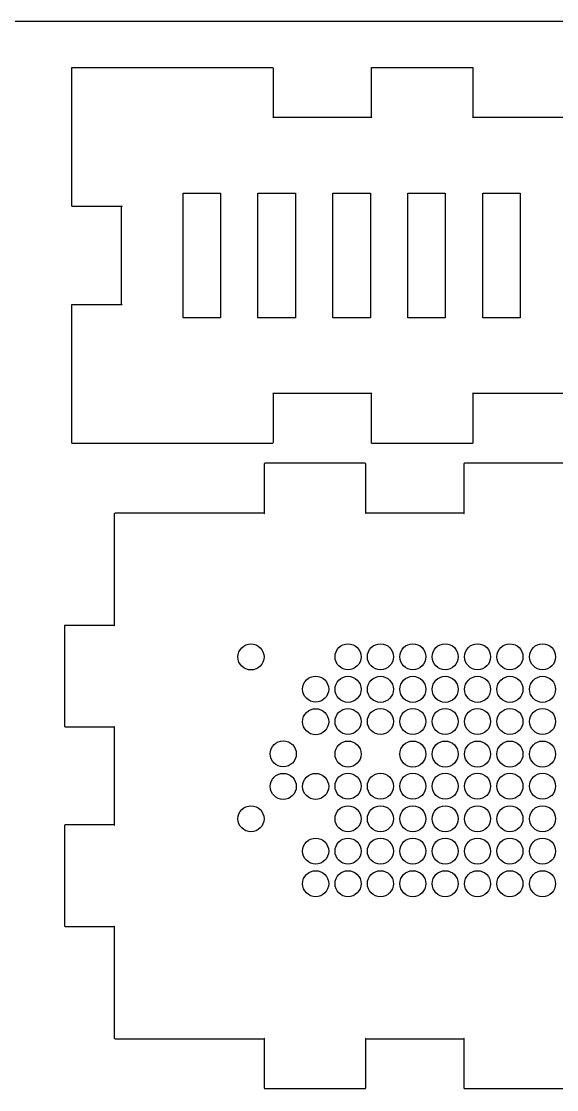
# Model space of a CAD drawing. Extents: x -34 to 366, y 525 to 825.
# Drawn here: x 184.9 to 227.8, y 739.5 to 825.1 of the extents above; entities that cross this region are included whole.
import ezdxf

# ---------------------------------------------------------------- set-up
doc = ezdxf.new("R2010")
doc.units = 0
doc.header["$MEASUREMENT"] = 0
doc.layers.add('CUT', color=30, linetype='CONTINUOUS')
doc.layers.add('ETCH', color=96, linetype='CONTINUOUS')

msp = doc.modelspace()

# ---------------------------------------------------------------- linework, layer by layer
at = {"layer": 'CUT', "color": 0}
for p, q in [((188.972, 821.364), (188.993, 821.401)), ((188.972, 821.352), (188.972, 821.364)), ((188.972, 817.353), (188.972, 821.352)), ((188.993, 821.401), (189.03, 821.422)), ((189.03, 821.422), (189.042, 821.422)), ((189.042, 821.422), (193.041, 821.422)), ((193.041, 821.422), (205.043, 821.422)), ((205.043, 821.422), (205.055, 821.422)), ((205.055, 821.422), (205.092, 821.401)), ((205.092, 821.401), (205.112, 821.364)), ((205.112, 821.364), (205.112, 821.352)), ((205.112, 821.352), (205.112, 817.421)), ((212.972, 821.364), (212.993, 821.401)), ((212.972, 821.352), (212.972, 821.364)), ((212.972, 817.421), (212.972, 821.352)), ((212.993, 821.401), (213.03, 821.422)), ((213.03, 821.422), (213.042, 821.422)), ((213.042, 821.422), (221.042, 821.422)), ((221.042, 821.422), (221.054, 821.422)), ((221.054, 821.422), (221.092, 821.401)), ((221.092, 821.401), (221.113, 821.364)), ((221.113, 821.364), (221.113, 821.352)), ((221.113, 821.352), (221.113, 817.421)), ((188.972, 810.352), (188.972, 817.353)), ((205.083, 817.412), (205.105, 817.421)), ((205.087, 817.397), (205.083, 817.412)), ((205.102, 817.392), (205.087, 817.397)), ((205.112, 817.414), (205.102, 817.392)), ((205.105, 817.421), (205.112, 817.421)), ((205.112, 817.421), (205.112, 817.414)), ((205.112, 817.421), (212.972, 817.421)), ((212.972, 817.421), (212.98, 817.421)), ((212.972, 817.414), (212.972, 817.421)), ((212.983, 817.392), (212.972, 817.414)), ((212.98, 817.421), (213.002, 817.412)), ((212.999, 817.397), (212.983, 817.392)), ((213.002, 817.412), (212.999, 817.397)), ((221.083, 817.412), (221.106, 817.421)), ((221.086, 817.397), (221.083, 817.412)), ((221.103, 817.392), (221.086, 817.397)), ((221.113, 817.414), (221.103, 817.392)), ((221.106, 817.421), (221.113, 817.421)), ((221.113, 817.421), (221.113, 817.414)), ((221.113, 817.421), (228.973, 817.421)), ((188.972, 810.34), (188.972, 810.352)), ((188.993, 810.302), (188.972, 810.34)), ((189.03, 810.282), (188.993, 810.302)), ((189.042, 810.282), (189.03, 810.282)), ((192.973, 810.282), (189.042, 810.282)), ((192.973, 810.29), (192.984, 810.312)), ((192.973, 810.282), (192.973, 810.29)), ((192.973, 802.421), (192.973, 810.282)), ((192.981, 810.282), (192.973, 810.282)), ((193.003, 810.293), (192.981, 810.282)), ((192.984, 810.312), (192.999, 810.309)), ((192.999, 810.309), (193.003, 810.293)), ((188.972, 802.365), (188.993, 802.402)), ((188.972, 802.351), (188.972, 802.365)), ((188.972, 795.352), (188.972, 802.351)), ((188.993, 802.402), (189.03, 802.421)), ((189.03, 802.421), (189.042, 802.421)), ((189.042, 802.421), (192.973, 802.421)), ((192.973, 802.421), (192.981, 802.421)), ((192.973, 802.415), (192.973, 802.421)), ((192.984, 802.392), (192.973, 802.415)), ((192.981, 802.421), (193.003, 802.412)), ((192.999, 802.395), (192.984, 802.392)), ((193.003, 802.412), (192.999, 802.395)), ((188.972, 791.352), (188.972, 795.352)), ((205.083, 795.293), (205.087, 795.309)), ((205.105, 795.282), (205.083, 795.293)), ((205.087, 795.309), (205.102, 795.312)), ((205.102, 795.312), (205.112, 795.29)), ((205.112, 795.282), (205.105, 795.282)), ((205.112, 795.29), (205.112, 795.282)), ((212.972, 795.282), (205.112, 795.282)), ((205.112, 795.282), (205.112, 791.352)), ((212.972, 795.29), (212.983, 795.312)), ((212.972, 795.282), (212.972, 795.29)), ((212.972, 791.352), (212.972, 795.282)), ((212.98, 795.282), (212.972, 795.282)), ((213.002, 795.293), (212.98, 795.282)), ((212.983, 795.312), (212.999, 795.309)), ((212.999, 795.309), (213.002, 795.293)), ((221.083, 795.293), (221.086, 795.309)), ((221.106, 795.282), (221.083, 795.293)), ((221.086, 795.309), (221.103, 795.312)), ((221.103, 795.312), (221.113, 795.29)), ((221.113, 795.282), (221.106, 795.282)), ((221.113, 795.29), (221.113, 795.282)), ((228.973, 795.282), (221.113, 795.282)), ((221.113, 795.282), (221.113, 791.352)), ((188.972, 791.339), (188.972, 791.352)), ((188.993, 791.302), (188.972, 791.339)), ((205.112, 791.339), (205.092, 791.302)), ((205.112, 791.352), (205.112, 791.339)), ((212.972, 791.339), (212.972, 791.352)), ((212.993, 791.302), (212.972, 791.339)), ((221.113, 791.339), (221.092, 791.302)), ((221.113, 791.352), (221.113, 791.339)), ((189.03, 791.281), (188.993, 791.302)), ((189.042, 791.281), (189.03, 791.281)), ((193.041, 791.281), (189.042, 791.281)), ((205.043, 791.281), (193.041, 791.281)), ((205.055, 791.281), (205.043, 791.281)), ((205.092, 791.302), (205.055, 791.281)), ((213.03, 791.281), (212.993, 791.302)), ((213.042, 791.281), (213.03, 791.281)), ((221.042, 791.281), (213.042, 791.281)), ((221.054, 791.281), (221.042, 791.281)), ((221.092, 791.302), (221.054, 791.281)), ((204.403, 789.671), (204.382, 789.634)), ((204.382, 789.634), (204.382, 789.621)), ((204.382, 789.621), (204.382, 785.691)), ((204.44, 789.691), (204.403, 789.671)), ((204.452, 789.691), (204.44, 789.691)), ((212.451, 789.691), (204.452, 789.691)), ((212.464, 789.691), (212.451, 789.691)), ((212.501, 789.671), (212.464, 789.691)), ((212.522, 789.634), (212.501, 789.671)), ((212.522, 789.621), (212.522, 789.634)), ((212.522, 785.691), (212.522, 789.621)), ((220.403, 789.671), (220.382, 789.634)), ((220.382, 789.634), (220.382, 789.621)), ((220.382, 789.621), (220.382, 785.691)), ((220.44, 789.691), (220.403, 789.671)), ((220.452, 789.691), (220.44, 789.691)), ((228.452, 789.691), (220.452, 789.691)), ((192.402, 785.671), (192.382, 785.634)), ((192.382, 785.634), (192.382, 785.621)), ((192.382, 785.621), (192.382, 776.691)), ((192.44, 785.691), (192.402, 785.671)), ((192.452, 785.691), (192.44, 785.691)), ((204.382, 785.691), (192.452, 785.691)), ((204.382, 785.691), (204.382, 785.684)), ((204.389, 785.691), (204.382, 785.691)), ((204.382, 785.684), (204.392, 785.663)), ((204.411, 785.682), (204.389, 785.691)), ((204.392, 785.663), (204.408, 785.665)), ((204.408, 785.665), (204.411, 785.682)), ((212.514, 785.691), (212.492, 785.682)), ((212.492, 785.682), (212.494, 785.665)), ((212.494, 785.665), (212.511, 785.663)), ((212.511, 785.663), (212.522, 785.684)), ((212.522, 785.691), (212.514, 785.691)), ((220.382, 785.691), (212.522, 785.691)), ((212.522, 785.684), (212.522, 785.691)), ((220.382, 785.691), (220.382, 785.684)), ((220.389, 785.691), (220.382, 785.691)), ((220.382, 785.684), (220.392, 785.663)), ((220.411, 785.682), (220.389, 785.691)), ((220.392, 785.663), (220.408, 785.665)), ((220.408, 785.665), (220.411, 785.682)), ((188.402, 776.671), (188.383, 776.634)), ((188.383, 776.634), (188.383, 776.621)), ((188.383, 776.621), (188.383, 768.62)), ((188.439, 776.691), (188.402, 776.671)), ((188.452, 776.691), (188.439, 776.691)), ((192.382, 776.691), (188.452, 776.691)), ((192.382, 776.691), (192.382, 776.684)), ((192.389, 776.691), (192.382, 776.691)), ((192.382, 776.684), (192.391, 776.662)), ((192.411, 776.682), (192.389, 776.691)), ((192.391, 776.662), (192.408, 776.665)), ((192.408, 776.665), (192.411, 776.682)), ((188.383, 768.62), (188.383, 768.609)), ((188.383, 768.609), (188.402, 768.572)), ((188.402, 768.572), (188.439, 768.551)), ((188.439, 768.551), (188.452, 768.551)), ((188.452, 768.551), (192.382, 768.551)), ((192.391, 768.582), (192.382, 768.56)), ((192.382, 768.56), (192.382, 768.551)), ((192.382, 768.551), (192.389, 768.551)), ((192.382, 768.551), (192.382, 760.691)), ((192.389, 768.551), (192.411, 768.562)), ((192.408, 768.578), (192.391, 768.582)), ((192.411, 768.562), (192.408, 768.578)), ((188.402, 760.67), (188.383, 760.633)), ((188.383, 760.633), (188.383, 760.621)), ((188.383, 760.621), (188.383, 752.621)), ((188.439, 760.691), (188.402, 760.67)), ((188.452, 760.691), (188.439, 760.691)), ((192.382, 760.691), (188.452, 760.691)), ((192.382, 760.691), (192.382, 760.684)), ((192.389, 760.691), (192.382, 760.691)), ((192.382, 760.684), (192.391, 760.662)), ((192.411, 760.681), (192.389, 760.691)), ((192.391, 760.662), (192.408, 760.665)), ((192.408, 760.665), (192.411, 760.681)), ((188.383, 752.621), (188.383, 752.608)), ((188.383, 752.608), (188.402, 752.571)), ((188.402, 752.571), (188.439, 752.55)), ((188.439, 752.55), (188.452, 752.55)), ((188.452, 752.55), (192.382, 752.55)), ((192.391, 752.581), (192.382, 752.559)), ((192.382, 752.559), (192.382, 752.55)), ((192.382, 752.55), (192.389, 752.55)), ((192.382, 752.55), (192.382, 743.621)), ((192.389, 752.55), (192.411, 752.562)), ((192.408, 752.578), (192.391, 752.581)), ((192.411, 752.562), (192.408, 752.578)), ((192.382, 743.621), (192.382, 743.609)), ((192.382, 743.609), (192.402, 743.571)), ((192.402, 743.571), (192.44, 743.551)), ((192.44, 743.551), (192.452, 743.551)), ((192.452, 743.551), (204.382, 743.551)), ((204.392, 743.581), (204.382, 743.559)), ((204.382, 743.559), (204.382, 743.551)), ((204.382, 743.551), (204.389, 743.551)), ((204.382, 743.551), (204.382, 739.62)), ((204.389, 743.551), (204.411, 743.562)), ((204.408, 743.578), (204.392, 743.581)), ((204.411, 743.562), (204.408, 743.578)), ((212.494, 743.578), (212.492, 743.562)), ((212.492, 743.562), (212.514, 743.551)), ((212.511, 743.581), (212.494, 743.578)), ((212.522, 743.559), (212.511, 743.581)), ((212.514, 743.551), (212.522, 743.551)), ((212.522, 743.551), (212.522, 743.559)), ((212.522, 739.62), (212.522, 743.551)), ((212.522, 743.551), (220.382, 743.551)), ((220.392, 743.581), (220.382, 743.559)), ((220.382, 743.559), (220.382, 743.551)), ((220.382, 743.551), (220.389, 743.551)), ((220.382, 743.551), (220.382, 739.62)), ((220.389, 743.551), (220.411, 743.562)), ((220.408, 743.578), (220.392, 743.581)), ((220.411, 743.562), (220.408, 743.578)), ((204.382, 739.62), (204.382, 739.608)), ((204.382, 739.608), (204.403, 739.571)), ((204.403, 739.571), (204.44, 739.55)), ((204.44, 739.55), (204.452, 739.55)), ((204.452, 739.55), (212.451, 739.55)), ((212.451, 739.55), (212.464, 739.55)), ((212.464, 739.55), (212.501, 739.571)), ((212.501, 739.571), (212.522, 739.608)), ((212.522, 739.608), (212.522, 739.62)), ((220.382, 739.62), (220.382, 739.608)), ((220.382, 739.608), (220.403, 739.571)), ((220.403, 739.571), (220.44, 739.55)), ((220.44, 739.55), (220.452, 739.55)), ((220.452, 739.55), (228.452, 739.55))]:
    msp.add_line(p, q, dxfattribs=at)
at = {"layer": 'CUT'}
for p, q in [((197.892, 801.352), (197.892, 811.352)), ((197.892, 811.352), (200.892, 811.352)), ((200.892, 811.352), (200.892, 801.352)), ((203.892, 801.352), (203.892, 811.352)), ((203.892, 811.352), (206.892, 811.352)), ((206.892, 811.352), (206.892, 801.352)), ((209.892, 801.352), (209.892, 811.352)), ((209.892, 811.352), (212.892, 811.352)), ((212.892, 811.352), (212.892, 801.352)), ((215.892, 801.352), (215.892, 811.352)), ((215.892, 811.352), (218.892, 811.352)), ((218.892, 811.352), (218.892, 801.352)), ((221.892, 801.352), (221.892, 811.352)), ((221.892, 811.352), (224.892, 811.352)), ((224.892, 811.352), (224.892, 801.352)), ((200.892, 801.352), (197.892, 801.352)), ((206.892, 801.352), (203.892, 801.352)), ((212.892, 801.352), (209.892, 801.352)), ((218.892, 801.352), (215.892, 801.352)), ((224.892, 801.352), (221.892, 801.352))]:
    msp.add_line(p, q, dxfattribs=at)
msp.add_lwpolyline([(-33.836, 525.112), (366.164, 525.112), (366.164, 825.112), (-33.836, 825.112)], close=True, dxfattribs=at)
at = {"layer": 'ETCH'}
for centre in [(203.331, 774.155), (211.104, 774.174), (213.698, 774.174), (216.292, 774.174), (218.885, 774.174), (221.479, 774.174), (224.073, 774.174), (226.685, 774.174), (208.511, 771.58), (211.104, 771.562), (213.698, 771.562), (216.292, 771.562), (218.885, 771.562), (221.479, 771.562), (224.073, 771.562), (226.685, 771.562), (208.511, 768.968), (211.104, 768.986), (213.698, 768.986), (216.292, 768.986), (218.885, 768.986), (221.479, 768.986), (224.073, 768.986), (226.685, 768.986), (205.917, 766.393), (211.104, 766.374), (216.292, 766.374), (218.885, 766.374), (221.479, 766.374), (224.073, 766.374), (226.685, 766.374), (205.917, 763.78), (208.511, 763.78), (211.104, 763.799), (213.698, 763.799), (216.292, 763.799), (218.885, 763.799), (221.479, 763.799), (224.073, 763.799), (226.685, 763.799), (203.331, 761.187), (211.104, 761.187), (213.698, 761.187), (216.292, 761.187), (218.885, 761.187), (221.479, 761.187), (224.073, 761.187), (226.685, 761.187), (208.511, 758.593), (211.104, 758.593), (213.698, 758.593), (216.292, 758.593), (218.885, 758.593), (221.479, 758.593), (224.073, 758.593), (226.685, 758.593), (208.511, 755.981), (211.104, 755.981), (213.698, 755.981), (216.292, 755.981), (218.885, 755.981), (221.479, 755.981), (224.073, 755.981), (226.685, 755.981)]:
    msp.add_circle(centre, 1.043, dxfattribs=at)

doc.saveas('drawing.dxf')
